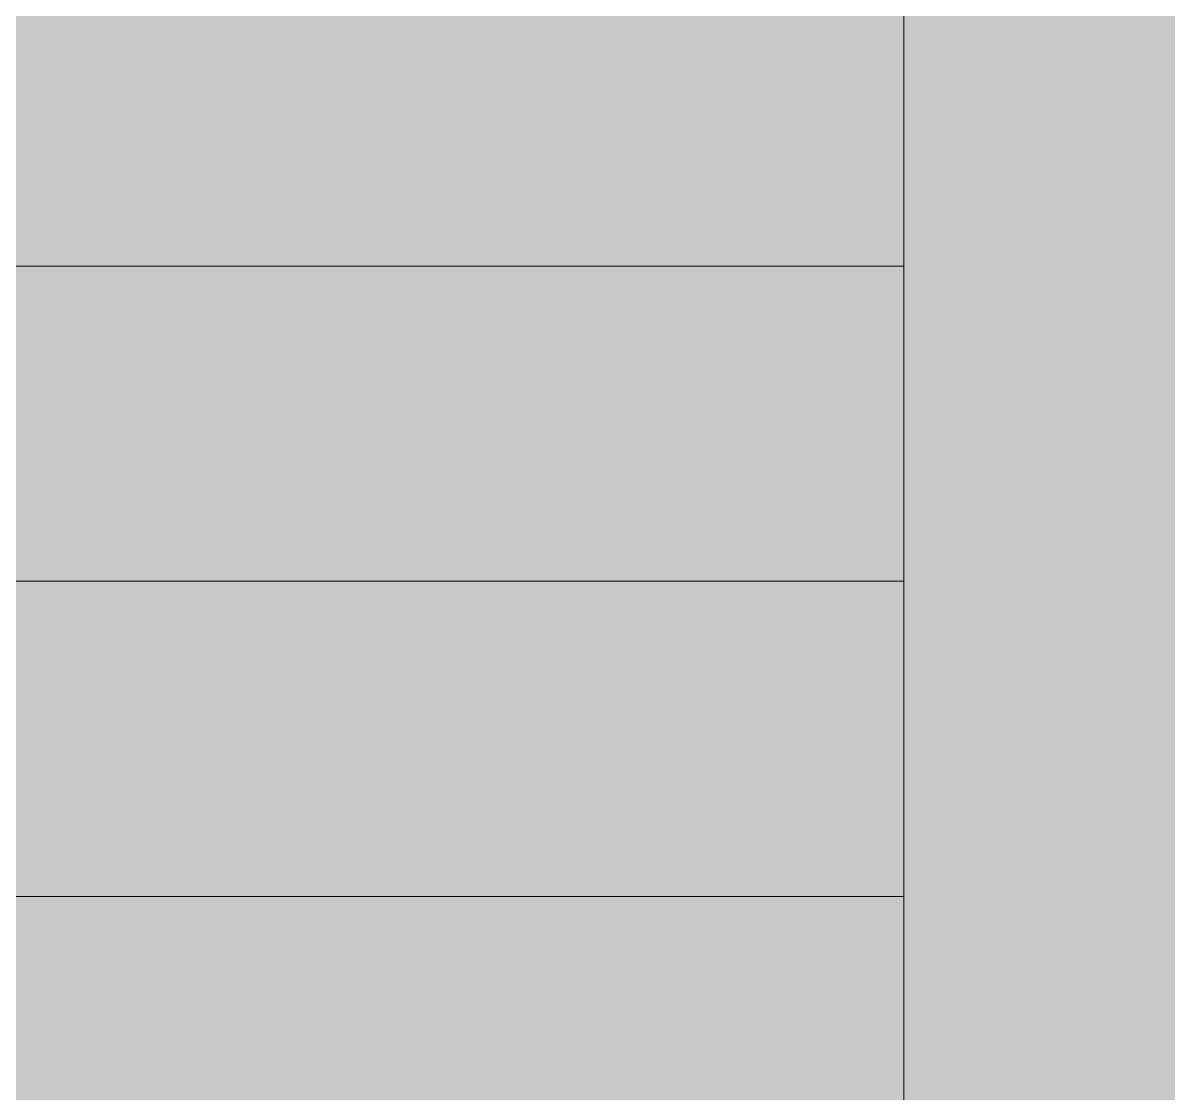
# Model space of a CAD drawing. Header units: millimetres. Extents: x -164500 to 426394, y -23753 to 102118.
# Drawn here: x 149594 to 150684, y 78072 to 79091 of the extents above; entities that cross this region are included whole.
import ezdxf

# ---------------------------------------------------------------- set-up
doc = ezdxf.new("R2010")
doc.units = ezdxf.units.MM
doc.layers.add('A-AREA-PATT-2', color=7, linetype='Continuous', lineweight=5, true_color=0xcde0ef, transparency=1)
doc.layers.add('S-STRS', color=7, linetype='Continuous', lineweight=9)
doc.layers.add('S-STRS-MBND', color=7, linetype='Continuous', lineweight=9)
doc.layers.add('S-STRS-1', color=7, linetype='Continuous', lineweight=9, true_color=0xeef6ff)

# ---------------------------------------------------------------- blocks, each defined once
blk = doc.blocks.new('2floor')
at = {"layer": 'A-AREA-PATT-2'}
blk.add_hatch(color=256, dxfattribs=at).paths.add_polyline_path([(150732.1, 1620), (150732.1, 5237.9), (150432.1, 5237.9), (150432.1, 1620)])
at = {"layer": 'S-STRS-1'}
for points in [[(150432.1, 4320), (150432.1, 4620), (148902.1, 4620), (148902.1, 4320)], [(150432.1, 4020), (150432.1, 4320), (148902.1, 4320), (148902.1, 4020)], [(150432.1, 3720), (150432.1, 4020), (148902.1, 4020), (148902.1, 3720)], [(150432.1, 3420), (150432.1, 3720), (148902.1, 3720), (148902.1, 3420)]]:
    blk.add_hatch(color=256, dxfattribs=at).paths.add_polyline_path(points)
at = {"layer": 'S-STRS'}
for p, q in [((150432.1, 4320), (150432.1, 4620)), ((148902.1, 4320), (150432.1, 4320)), ((148902.1, 4320), (150432.1, 4320)), ((150432.1, 4020), (150432.1, 4320)), ((148902.1, 4020), (150432.1, 4020)), ((148902.1, 4020), (150432.1, 4020)), ((150432.1, 3720), (150432.1, 4020)), ((148902.1, 3720), (150432.1, 3720)), ((148902.1, 3720), (150432.1, 3720)), ((150432.1, 3420), (150432.1, 3720))]:
    blk.add_line(p, q, dxfattribs=at)
at = {"layer": 'S-STRS-MBND'}
for p, q in [((150432.1, 1620), (150432.1, 5520)), ((148882.1, 4320), (150432.1, 4320)), ((148882.1, 4320), (150432.1, 4320)), ((148882.1, 4020), (150432.1, 4020)), ((148882.1, 4020), (150432.1, 4020)), ((148882.1, 3720), (150432.1, 3720)), ((148882.1, 3720), (150432.1, 3720))]:
    blk.add_line(p, q, dxfattribs=at)

msp = doc.modelspace()

# ---------------------------------------------------------------- block references
msp.add_blockref('2floor', (0, 74539.358))

doc.saveas('drawing.dxf')
